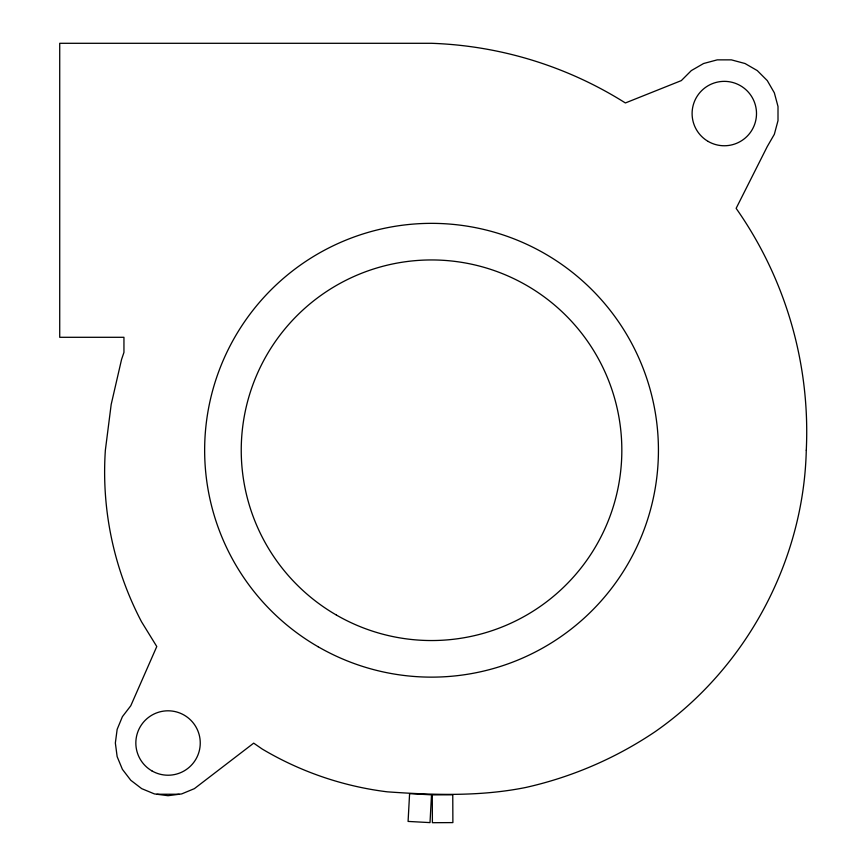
<?xml version="1.0" encoding="UTF-8"?>
<svg xmlns="http://www.w3.org/2000/svg" width="866" height="866" viewBox="0 0 866 866"><rect width="100%" height="100%" fill="white"/><g stroke="black" fill="none" stroke-linecap="round" stroke-linejoin="round"><path stroke-width="1.3" d="M156.93 794.241L179.165 794.241M409.596 793.646L408.081 821.423L430.012 822.613L431.517 794.836L409.596 793.646M806.278 450.244C803.702 561.103 746.2 668.206 655.237 731.629C615.921 758.161 571.993 777.105 525.694 787.486C480.056 796.666 433.422 795.075 387.254 791.827A322.249 322.249 0 0 1 262.16 749.003L253.695 743.147L194.395 788.645L181.687 793.916L168.047 795.702L154.408 793.916L141.699 788.645L130.788 780.277L122.409 769.354L117.148 756.646L115.351 743.006L117.148 729.367L122.409 716.658L130.788 705.747L156.778 646.534L141.537 621.788A322.249 322.249 0 0 1 105.36 450.244L111.184 404.465L121.554 359.487L123.946 352.397L123.946 337.296L59.722 337.296L59.722 43.3L431.539 43.3A388.618 388.618 0 0 1 625.382 102.957L681.336 80.592L691.328 70.59L703.571 63.521L717.232 59.862L731.369 59.862L745.031 63.521L757.274 70.59L767.276 80.592L774.345 92.835L778.004 106.496L778.004 120.634L774.345 134.295L767.276 146.538L736.132 208.349A388.618 388.618 0 0 1 806.278 450.244M452.766 794.793L432.275 794.891L432.394 822.7L452.886 822.603L452.766 794.793M708.204 141.45A32.204 32.204 0 0 0 756.505 113.565A32.204 32.204 0 0 0 708.204 85.669A32.204 32.204 0 0 0 708.204 141.45M151.94 770.902A32.204 32.204 0 0 0 200.252 743.006A32.204 32.204 0 0 0 151.94 715.121A32.204 32.204 0 0 0 151.94 770.902M336.387 615.044A190.293 190.293 0 0 0 621.831 450.244A190.293 190.293 0 0 0 336.387 285.444A190.293 190.293 0 0 0 336.387 615.044M318.093 646.74A226.892 226.892 0 0 0 658.431 450.244A226.892 226.892 0 0 0 318.093 253.749A226.892 226.892 0 0 0 318.093 646.74"/></g></svg>
